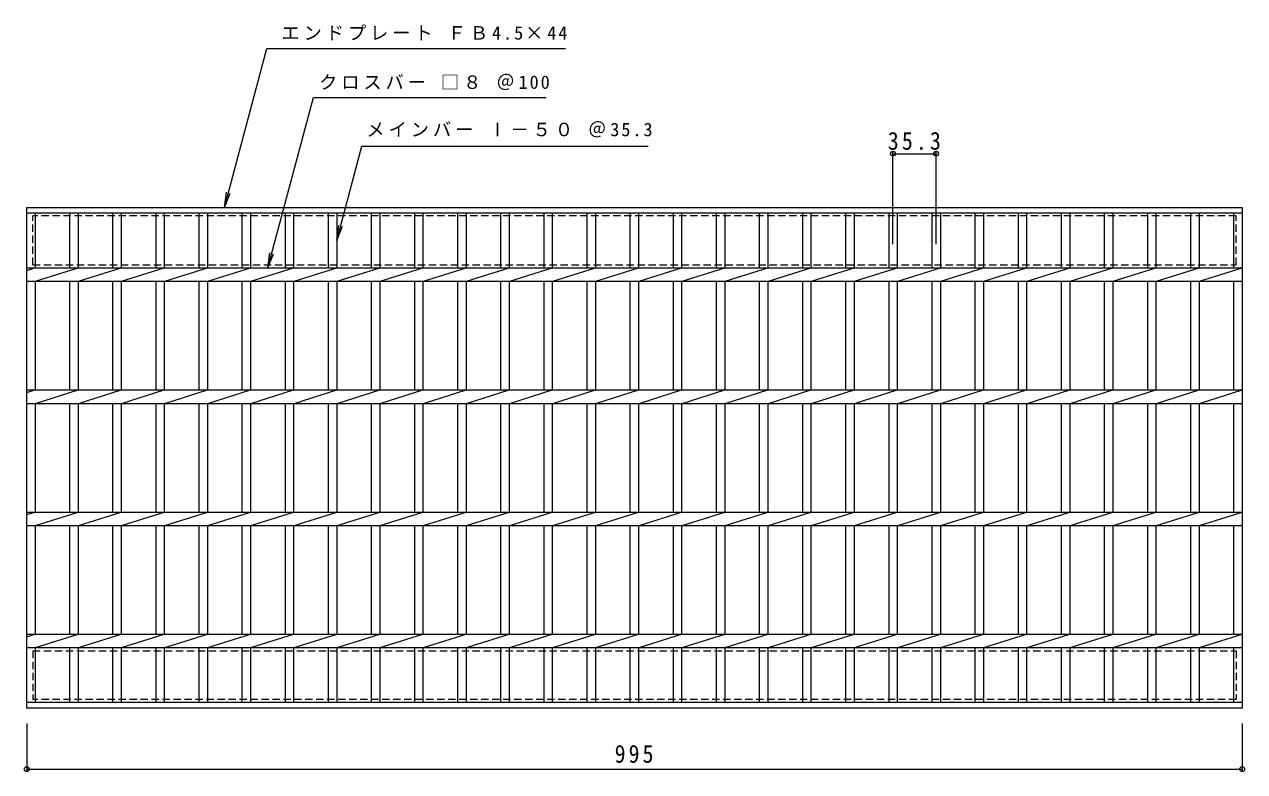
# Model space of a CAD drawing. Units: millimetres, scale not verified. Extents: x -823 to 843, y -684 to 580.
# Drawn here: x -823 to 176, y -32 to 580 of the extents above; entities that cross this region are included whole.
import ezdxf

# ---------------------------------------------------------------- set-up
doc = ezdxf.new("R2010")
doc.units = ezdxf.units.MM
doc.header["$LTSCALE"] = 5
doc.header["$PDMODE"] = 32
doc.header["$PDSIZE"] = 4
doc.linetypes.add('DASHED1', pattern=[1.8, 1.2, -0.6])
for name, color, linetype, lineweight in [('1-1_1-1ﾚｲﾔ', 2, 'Continuous', 9), ('1-2_1-2ﾚｲﾔ', 3, 'Continuous', 9), ('1-4_1-4ﾚｲﾔ', 7, 'Continuous', 9)]:
    doc.layers.add(name, color=color, linetype=linetype, lineweight=lineweight)
doc.styles.add('ＭＳ ゴシック', font='')
doc.styles.get('ＭＳ ゴシック').set_extended_font_data('MS Gothic')

msp = doc.modelspace()

# ---------------------------------------------------------------- linework, layer by layer
at = {"layer": '1-1_1-1ﾚｲﾔ', "linetype": 'DASHED1'}
for p, q in [((-815.84, 382.987), (-815.84, 422.987)), ((169.161, 422.987), (-815.839, 422.987)), ((-815.839, 66.988), (-815.839, 26.988)), ((169.161, 26.988), (-815.839, 26.988))]:
    msp.add_line(p, q, dxfattribs=at)
for points in [[(-815.84, 382.987), (169.161, 382.987), (169.161, 422.987)], [(-815.839, 66.988), (169.161, 66.988), (169.161, 26.988)]]:
    msp.add_lwpolyline(points, dxfattribs=at)
at = {"layer": '1-2_1-2ﾚｲﾔ'}
for p, q in [((-820.839, 429.987), (174.161, 429.987)), ((-820.839, 19.987), (-820.839, 429.987)), ((174.161, 429.987), (174.161, 19.987)), ((-820.839, 425.488), (174.161, 425.488)), ((-813.839, 380.487), (-813.839, 425.488)), ((-785.939, 425.488), (-785.939, 380.487)), ((-778.939, 425.488), (-778.939, 380.487)), ((-750.639, 425.488), (-750.639, 380.487)), ((-743.639, 425.488), (-743.639, 380.487)), ((-715.339, 425.488), (-715.339, 380.487)), ((-708.339, 425.488), (-708.339, 380.487)), ((-680.039, 425.488), (-680.039, 380.487)), ((-673.039, 425.488), (-673.039, 380.487)), ((-644.739, 425.488), (-644.739, 380.487)), ((-637.739, 425.488), (-637.739, 380.487)), ((-609.439, 425.488), (-609.439, 380.487)), ((-602.439, 425.488), (-602.439, 380.487)), ((-574.139, 425.488), (-574.139, 380.487)), ((-567.139, 425.488), (-567.139, 380.487)), ((-538.839, 425.488), (-538.839, 380.487)), ((-531.839, 425.488), (-531.839, 380.487)), ((-503.539, 425.488), (-503.539, 380.487)), ((-496.539, 425.488), (-496.539, 380.487)), ((-468.239, 425.488), (-468.239, 380.487)), ((-461.239, 425.488), (-461.239, 380.487)), ((-432.939, 425.488), (-432.939, 380.487)), ((-425.939, 425.488), (-425.939, 380.487)), ((-397.639, 425.488), (-397.639, 380.487)), ((-390.639, 425.488), (-390.639, 380.487)), ((-362.339, 425.488), (-362.339, 380.487)), ((-355.339, 425.488), (-355.339, 380.487)), ((-327.039, 425.488), (-327.039, 380.487)), ((-320.039, 425.488), (-320.039, 380.487)), ((-291.739, 425.488), (-291.739, 380.487)), ((-284.739, 425.488), (-284.739, 380.487)), ((-256.439, 425.488), (-256.439, 380.487)), ((-249.439, 425.488), (-249.439, 380.487)), ((-221.139, 425.488), (-221.139, 380.487)), ((-214.139, 425.488), (-214.139, 380.487)), ((-185.839, 425.488), (-185.839, 380.487)), ((-178.839, 425.488), (-178.839, 380.487)), ((-150.539, 425.488), (-150.539, 380.487)), ((-143.539, 425.488), (-143.539, 380.487)), ((-115.239, 425.488), (-115.239, 380.487)), ((-108.239, 425.488), (-108.239, 380.487)), ((-79.939, 425.488), (-79.939, 380.487)), ((-72.939, 425.488), (-72.939, 380.487)), ((-44.639, 425.488), (-44.639, 380.487)), ((-37.639, 425.488), (-37.639, 380.487)), ((-9.339, 425.488), (-9.339, 380.487)), ((-2.339, 425.488), (-2.339, 380.487)), ((25.961, 425.488), (25.961, 380.487)), ((32.961, 425.488), (32.961, 380.487)), ((61.261, 425.488), (61.261, 380.487)), ((68.261, 425.488), (68.261, 380.487)), ((96.561, 425.488), (96.561, 380.487)), ((103.561, 425.488), (103.561, 380.487)), ((131.861, 425.488), (131.861, 380.487)), ((138.861, 425.488), (138.861, 380.487)), ((167.161, 425.488), (167.161, 380.487)), ((-820.839, 380.487), (174.161, 380.487)), ((-820.839, 378.407), (-814.239, 380.487)), ((-813.839, 369.488), (-778.939, 380.487)), ((-778.539, 369.488), (-743.639, 380.487)), ((-743.239, 369.488), (-708.339, 380.487)), ((-707.939, 369.488), (-673.039, 380.487)), ((-672.639, 369.488), (-637.739, 380.487)), ((-637.339, 369.488), (-602.439, 380.487)), ((-602.039, 369.488), (-567.139, 380.487)), ((-566.739, 369.488), (-531.839, 380.487)), ((-531.439, 369.488), (-496.539, 380.487)), ((-496.139, 369.488), (-461.239, 380.487)), ((-460.839, 369.488), (-425.939, 380.487)), ((-425.539, 369.488), (-390.639, 380.487)), ((-390.239, 369.488), (-355.339, 380.487)), ((-354.939, 369.488), (-320.039, 380.487)), ((-319.639, 369.488), (-284.739, 380.487)), ((-284.339, 369.488), (-249.439, 380.487)), ((-249.039, 369.488), (-214.139, 380.487)), ((-213.739, 369.488), (-178.839, 380.487)), ((-178.439, 369.488), (-143.539, 380.487)), ((-143.139, 369.488), (-108.239, 380.487)), ((-107.839, 369.488), (-72.939, 380.487)), ((-72.539, 369.488), (-37.639, 380.487)), ((-37.239, 369.488), (-2.339, 380.487)), ((-1.939, 369.488), (32.96, 380.487)), ((33.361, 369.488), (68.26, 380.487)), ((68.661, 369.488), (103.561, 380.487)), ((103.961, 369.488), (138.861, 380.487)), ((139.261, 369.488), (174.161, 380.487)), ((-820.839, 369.488), (174.161, 369.488)), ((-813.839, 280.487), (-813.839, 369.488)), ((-785.939, 369.488), (-785.939, 280.487)), ((-778.939, 369.488), (-778.939, 280.487)), ((-750.639, 369.488), (-750.639, 280.487)), ((-743.639, 369.488), (-743.639, 280.487)), ((-715.339, 369.488), (-715.339, 280.487)), ((-708.339, 369.488), (-708.339, 280.487)), ((-680.039, 369.488), (-680.039, 280.487)), ((-673.039, 369.488), (-673.039, 280.487)), ((-644.739, 369.488), (-644.739, 280.487)), ((-637.739, 369.488), (-637.739, 280.487)), ((-609.439, 369.488), (-609.439, 280.487)), ((-602.439, 369.488), (-602.439, 280.487)), ((-574.139, 369.488), (-574.139, 280.487)), ((-567.139, 369.488), (-567.139, 280.487)), ((-538.839, 369.488), (-538.839, 280.487)), ((-531.839, 369.488), (-531.839, 280.487)), ((-503.539, 369.488), (-503.539, 280.487)), ((-496.539, 369.488), (-496.539, 280.487)), ((-468.239, 369.488), (-468.239, 280.487)), ((-461.239, 369.488), (-461.239, 280.487)), ((-432.939, 369.488), (-432.939, 280.487)), ((-425.939, 369.488), (-425.939, 280.487)), ((-397.639, 369.488), (-397.639, 280.487)), ((-390.639, 369.488), (-390.639, 280.487)), ((-362.339, 369.488), (-362.339, 280.487)), ((-355.339, 369.488), (-355.339, 280.487)), ((-327.039, 369.488), (-327.039, 280.487)), ((-320.039, 369.488), (-320.039, 280.487)), ((-291.739, 369.488), (-291.739, 280.487)), ((-284.739, 369.488), (-284.739, 280.487)), ((-256.439, 369.488), (-256.439, 280.487)), ((-249.439, 369.488), (-249.439, 280.487)), ((-221.139, 369.488), (-221.139, 280.487)), ((-214.139, 369.488), (-214.139, 280.487)), ((-185.839, 369.488), (-185.839, 280.487)), ((-178.839, 369.488), (-178.839, 280.487)), ((-150.539, 369.488), (-150.539, 280.487)), ((-143.539, 369.488), (-143.539, 280.487)), ((-115.239, 369.488), (-115.239, 280.487)), ((-108.239, 369.488), (-108.239, 280.487)), ((-79.939, 369.488), (-79.939, 280.487)), ((-72.939, 369.488), (-72.939, 280.487)), ((-44.639, 369.488), (-44.639, 280.487)), ((-37.639, 369.488), (-37.639, 280.487)), ((-9.339, 369.488), (-9.339, 280.487)), ((-2.339, 369.488), (-2.339, 280.487)), ((25.961, 369.488), (25.961, 280.487)), ((32.961, 369.488), (32.961, 280.487)), ((61.261, 369.488), (61.261, 280.487)), ((68.261, 369.488), (68.261, 280.487)), ((96.561, 369.488), (96.561, 280.487)), ((103.561, 369.488), (103.561, 280.487)), ((131.861, 369.488), (131.861, 280.487)), ((138.861, 369.488), (138.861, 280.487)), ((167.161, 369.488), (167.161, 280.487)), ((-820.839, 280.487), (174.161, 280.487)), ((-820.839, 278.407), (-814.239, 280.487)), ((-813.839, 269.488), (-778.939, 280.487)), ((-778.539, 269.488), (-743.639, 280.487)), ((-743.239, 269.488), (-708.339, 280.487)), ((-707.939, 269.488), (-673.039, 280.487)), ((-672.639, 269.488), (-637.739, 280.487)), ((-637.339, 269.488), (-602.439, 280.487)), ((-602.039, 269.488), (-567.139, 280.487)), ((-566.739, 269.488), (-531.839, 280.487)), ((-531.439, 269.488), (-496.539, 280.487)), ((-496.139, 269.488), (-461.239, 280.487)), ((-460.839, 269.488), (-425.939, 280.487)), ((-425.539, 269.488), (-390.639, 280.487)), ((-390.239, 269.488), (-355.339, 280.487)), ((-354.939, 269.488), (-320.039, 280.487)), ((-319.639, 269.488), (-284.739, 280.487)), ((-284.339, 269.488), (-249.439, 280.487)), ((-249.039, 269.488), (-214.139, 280.487)), ((-213.739, 269.488), (-178.839, 280.487)), ((-178.439, 269.488), (-143.539, 280.487)), ((-143.139, 269.488), (-108.239, 280.487)), ((-107.839, 269.488), (-72.939, 280.487)), ((-72.539, 269.488), (-37.639, 280.487)), ((-37.239, 269.488), (-2.339, 280.487)), ((-1.939, 269.488), (32.96, 280.487)), ((33.361, 269.488), (68.26, 280.487)), ((68.661, 269.488), (103.561, 280.487)), ((103.961, 269.488), (138.861, 280.487)), ((139.261, 269.488), (174.161, 280.487)), ((-820.839, 269.487), (174.161, 269.487)), ((-813.839, 180.487), (-813.839, 269.487)), ((-785.939, 269.487), (-785.939, 180.487)), ((-778.939, 269.487), (-778.939, 180.487)), ((-750.639, 269.487), (-750.639, 180.487)), ((-743.639, 269.487), (-743.639, 180.487)), ((-715.339, 269.487), (-715.339, 180.487)), ((-708.339, 269.487), (-708.339, 180.487)), ((-680.039, 269.487), (-680.039, 180.487)), ((-673.039, 269.487), (-673.039, 180.487)), ((-644.739, 269.487), (-644.739, 180.487)), ((-637.739, 269.487), (-637.739, 180.487)), ((-609.439, 269.487), (-609.439, 180.487)), ((-602.439, 269.487), (-602.439, 180.487)), ((-574.139, 269.487), (-574.139, 180.487)), ((-567.139, 269.487), (-567.139, 180.487)), ((-538.839, 269.487), (-538.839, 180.487)), ((-531.839, 269.487), (-531.839, 180.487)), ((-503.539, 269.487), (-503.539, 180.487)), ((-496.539, 269.487), (-496.539, 180.487)), ((-468.239, 269.487), (-468.239, 180.487)), ((-461.239, 269.487), (-461.239, 180.487)), ((-432.939, 269.487), (-432.939, 180.487)), ((-425.939, 269.487), (-425.939, 180.487)), ((-397.639, 269.487), (-397.639, 180.487)), ((-390.639, 269.487), (-390.639, 180.487)), ((-362.339, 269.487), (-362.339, 180.487)), ((-355.339, 269.487), (-355.339, 180.487)), ((-327.039, 269.487), (-327.039, 180.487)), ((-320.039, 269.487), (-320.039, 180.487)), ((-291.739, 269.487), (-291.739, 180.487)), ((-284.739, 269.487), (-284.739, 180.487)), ((-256.439, 269.487), (-256.439, 180.487)), ((-249.439, 269.487), (-249.439, 180.487)), ((-221.139, 269.487), (-221.139, 180.487)), ((-214.139, 269.487), (-214.139, 180.487)), ((-185.839, 269.487), (-185.839, 180.487)), ((-178.839, 269.487), (-178.839, 180.487)), ((-150.539, 269.487), (-150.539, 180.487)), ((-143.539, 269.487), (-143.539, 180.487)), ((-115.239, 269.487), (-115.239, 180.487)), ((-108.239, 269.487), (-108.239, 180.487)), ((-79.939, 269.487), (-79.939, 180.487)), ((-72.939, 269.487), (-72.939, 180.487)), ((-44.639, 269.487), (-44.639, 180.487)), ((-37.639, 269.487), (-37.639, 180.487)), ((-9.339, 269.487), (-9.339, 180.487)), ((-2.339, 269.487), (-2.339, 180.487)), ((25.961, 269.487), (25.961, 180.487)), ((32.961, 269.487), (32.961, 180.487)), ((61.261, 269.487), (61.261, 180.487)), ((68.261, 269.487), (68.261, 180.487)), ((96.561, 269.487), (96.561, 180.487)), ((103.561, 269.487), (103.561, 180.487)), ((131.861, 269.487), (131.861, 180.487)), ((138.861, 269.487), (138.861, 180.487)), ((167.161, 269.487), (167.161, 180.487)), ((-820.839, 180.487), (174.161, 180.487)), ((-820.839, 178.407), (-814.239, 180.487)), ((-813.839, 169.488), (-778.939, 180.487)), ((-778.539, 169.488), (-743.639, 180.487)), ((-743.239, 169.488), (-708.339, 180.487)), ((-707.939, 169.488), (-673.039, 180.487)), ((-672.639, 169.488), (-637.739, 180.487)), ((-637.339, 169.488), (-602.439, 180.487)), ((-602.039, 169.488), (-567.139, 180.487)), ((-566.739, 169.488), (-531.839, 180.487)), ((-531.439, 169.488), (-496.539, 180.487)), ((-496.139, 169.488), (-461.239, 180.487)), ((-460.839, 169.488), (-425.939, 180.487)), ((-425.539, 169.488), (-390.639, 180.487)), ((-390.239, 169.488), (-355.339, 180.487)), ((-354.939, 169.488), (-320.039, 180.487)), ((-319.639, 169.488), (-284.739, 180.487)), ((-284.339, 169.488), (-249.439, 180.487)), ((-249.039, 169.488), (-214.139, 180.487)), ((-213.739, 169.488), (-178.839, 180.487)), ((-178.439, 169.488), (-143.539, 180.487)), ((-143.139, 169.488), (-108.239, 180.487)), ((-107.839, 169.488), (-72.939, 180.487)), ((-72.539, 169.488), (-37.639, 180.487)), ((-37.239, 169.488), (-2.339, 180.487)), ((-1.939, 169.488), (32.96, 180.487)), ((33.361, 169.488), (68.26, 180.487)), ((68.661, 169.488), (103.561, 180.487)), ((103.961, 169.488), (138.861, 180.487)), ((139.261, 169.488), (174.161, 180.487)), ((-820.839, 169.487), (174.161, 169.487)), ((-813.839, 80.487), (-813.839, 169.487)), ((-785.939, 169.487), (-785.939, 80.487)), ((-778.939, 169.487), (-778.939, 80.487)), ((-750.639, 169.487), (-750.639, 80.487)), ((-743.639, 169.487), (-743.639, 80.487)), ((-715.339, 169.487), (-715.339, 80.487)), ((-708.339, 169.487), (-708.339, 80.487)), ((-680.039, 169.487), (-680.039, 80.487)), ((-673.039, 169.487), (-673.039, 80.487)), ((-644.739, 169.487), (-644.739, 80.487)), ((-637.739, 169.487), (-637.739, 80.487)), ((-609.439, 169.487), (-609.439, 80.487)), ((-602.439, 169.487), (-602.439, 80.487)), ((-574.139, 169.487), (-574.139, 80.487)), ((-567.139, 169.487), (-567.139, 80.487)), ((-538.839, 169.487), (-538.839, 80.487)), ((-531.839, 169.487), (-531.839, 80.487)), ((-503.539, 169.487), (-503.539, 80.487)), ((-496.539, 169.487), (-496.539, 80.487)), ((-468.239, 169.487), (-468.239, 80.487)), ((-461.239, 169.487), (-461.239, 80.487)), ((-432.939, 169.487), (-432.939, 80.487)), ((-425.939, 169.487), (-425.939, 80.487)), ((-397.639, 169.487), (-397.639, 80.487)), ((-390.639, 169.487), (-390.639, 80.487)), ((-362.339, 169.487), (-362.339, 80.487)), ((-355.339, 169.487), (-355.339, 80.487)), ((-327.039, 169.487), (-327.039, 80.487)), ((-320.039, 169.487), (-320.039, 80.487)), ((-291.739, 169.487), (-291.739, 80.487)), ((-284.739, 169.487), (-284.739, 80.487)), ((-256.439, 169.487), (-256.439, 80.487)), ((-249.439, 169.487), (-249.439, 80.487)), ((-221.139, 169.487), (-221.139, 80.487)), ((-214.139, 169.487), (-214.139, 80.487)), ((-185.839, 169.487), (-185.839, 80.487)), ((-178.839, 169.487), (-178.839, 80.487)), ((-150.539, 169.487), (-150.539, 80.487)), ((-143.539, 169.487), (-143.539, 80.487)), ((-115.239, 169.487), (-115.239, 80.487)), ((-108.239, 169.487), (-108.239, 80.487)), ((-79.939, 169.487), (-79.939, 80.487)), ((-72.939, 169.487), (-72.939, 80.487)), ((-44.639, 169.487), (-44.639, 80.487)), ((-37.639, 169.487), (-37.639, 80.487)), ((-9.339, 169.487), (-9.339, 80.487)), ((-2.339, 169.487), (-2.339, 80.487)), ((25.961, 169.487), (25.961, 80.487)), ((32.961, 169.487), (32.961, 80.487)), ((61.261, 169.487), (61.261, 80.487)), ((68.261, 169.487), (68.261, 80.487)), ((96.561, 169.487), (96.561, 80.487)), ((103.561, 169.487), (103.561, 80.487)), ((131.861, 169.487), (131.861, 80.487)), ((138.861, 169.487), (138.861, 80.487)), ((167.161, 169.487), (167.161, 80.487)), ((-820.839, 80.487), (174.161, 80.487)), ((-820.839, 78.407), (-814.239, 80.487)), ((-813.839, 69.488), (-778.939, 80.487)), ((-778.539, 69.488), (-743.639, 80.487)), ((-743.239, 69.488), (-708.339, 80.487)), ((-707.939, 69.488), (-673.039, 80.487)), ((-672.639, 69.488), (-637.739, 80.487)), ((-637.339, 69.488), (-602.439, 80.487)), ((-602.039, 69.488), (-567.139, 80.487)), ((-566.739, 69.488), (-531.839, 80.487)), ((-531.439, 69.488), (-496.539, 80.487)), ((-496.139, 69.488), (-461.239, 80.487)), ((-460.839, 69.488), (-425.939, 80.487)), ((-425.539, 69.488), (-390.639, 80.487)), ((-390.239, 69.488), (-355.339, 80.487)), ((-354.939, 69.488), (-320.039, 80.487)), ((-319.639, 69.488), (-284.739, 80.487)), ((-284.339, 69.488), (-249.439, 80.487)), ((-249.039, 69.488), (-214.139, 80.487)), ((-213.739, 69.488), (-178.839, 80.487)), ((-178.439, 69.488), (-143.539, 80.487)), ((-143.139, 69.488), (-108.239, 80.487)), ((-107.839, 69.488), (-72.939, 80.487)), ((-72.539, 69.488), (-37.639, 80.487)), ((-37.239, 69.488), (-2.339, 80.487)), ((-1.939, 69.488), (32.96, 80.487)), ((33.361, 69.488), (68.26, 80.487)), ((68.661, 69.488), (103.561, 80.487)), ((103.961, 69.488), (138.861, 80.487)), ((139.261, 69.488), (174.161, 80.487)), ((-820.839, 69.487), (174.161, 69.487)), ((-813.839, 24.487), (-813.839, 69.487)), ((-785.939, 69.487), (-785.939, 24.487)), ((-778.939, 69.487), (-778.939, 24.487)), ((-750.639, 69.487), (-750.639, 24.487)), ((-743.639, 69.487), (-743.639, 24.487)), ((-715.339, 69.487), (-715.339, 24.487)), ((-708.339, 69.487), (-708.339, 24.487)), ((-680.039, 69.487), (-680.039, 24.487)), ((-673.039, 69.487), (-673.039, 24.487)), ((-644.739, 69.487), (-644.739, 24.487)), ((-637.739, 69.487), (-637.739, 24.487)), ((-609.439, 69.487), (-609.439, 24.487)), ((-602.439, 69.487), (-602.439, 24.487)), ((-574.139, 69.487), (-574.139, 24.487)), ((-567.139, 69.487), (-567.139, 24.487)), ((-538.839, 69.487), (-538.839, 24.487)), ((-531.839, 69.487), (-531.839, 24.487)), ((-503.539, 69.487), (-503.539, 24.487)), ((-496.539, 69.487), (-496.539, 24.487)), ((-468.239, 69.487), (-468.239, 24.487)), ((-461.239, 69.487), (-461.239, 24.487)), ((-432.939, 69.487), (-432.939, 24.487)), ((-425.939, 69.487), (-425.939, 24.487)), ((-397.639, 69.487), (-397.639, 24.487)), ((-390.639, 69.487), (-390.639, 24.487)), ((-362.339, 69.487), (-362.339, 24.487)), ((-355.339, 69.487), (-355.339, 24.487)), ((-327.039, 69.487), (-327.039, 24.487)), ((-320.039, 69.487), (-320.039, 24.487)), ((-291.739, 69.487), (-291.739, 24.487)), ((-284.739, 69.487), (-284.739, 24.487)), ((-256.439, 69.487), (-256.439, 24.487)), ((-249.439, 69.487), (-249.439, 24.487)), ((-221.139, 69.487), (-221.139, 24.487)), ((-214.139, 69.487), (-214.139, 24.487)), ((-185.839, 69.487), (-185.839, 24.487)), ((-178.839, 69.487), (-178.839, 24.487)), ((-150.539, 69.487), (-150.539, 24.487)), ((-143.539, 69.487), (-143.539, 24.487)), ((-115.239, 69.487), (-115.239, 24.487)), ((-108.239, 69.487), (-108.239, 24.487)), ((-79.939, 69.487), (-79.939, 24.487)), ((-72.939, 69.487), (-72.939, 24.487)), ((-44.639, 69.487), (-44.639, 24.487)), ((-37.639, 69.487), (-37.639, 24.487)), ((-9.339, 69.487), (-9.339, 24.487)), ((-2.339, 69.487), (-2.339, 24.487)), ((25.961, 69.487), (25.961, 24.487)), ((32.961, 69.487), (32.961, 24.487)), ((61.261, 69.487), (61.261, 24.487)), ((68.261, 69.487), (68.261, 24.487)), ((96.561, 69.487), (96.561, 24.487)), ((103.561, 69.487), (103.561, 24.487)), ((131.861, 69.487), (131.861, 24.487)), ((138.861, 69.487), (138.861, 24.487)), ((167.161, 69.487), (167.161, 24.487)), ((174.161, 24.487), (-820.839, 24.487)), ((174.161, 19.987), (-820.839, 19.987))]:
    msp.add_line(p, q, dxfattribs=at)
at = {"layer": '1-4_1-4ﾚｲﾔ'}
for p, q in [((-623.589, 380.487), (-586.21, 519.987)), ((-586.21, 519.987), (-395.675, 519.987)), ((-567.139, 402.988), (-546.507, 479.987)), ((-546.507, 479.987), (-312.135, 479.987)), ((-111.739, 399.781), (-111.739, 475.424)), ((-111.739, 473.924), (-76.439, 473.924)), ((-76.439, 399.781), (-76.439, 475.424)), ((-659.109, 429.987), (-657.477, 442.38)), ((-659.109, 429.987), (-654.325, 441.536)), ((-567.139, 402.988), (-565.508, 415.381)), ((-567.139, 402.988), (-562.355, 414.536)), ((-623.589, 380.487), (-621.957, 392.88)), ((-623.589, 380.487), (-618.805, 392.036)), ((-820.839, 7.488), (-820.839, -31.512)), ((174.161, 7.488), (174.161, -31.512)), ((-820.839, -30.012), (174.161, -30.012))]:
    msp.add_line(p, q, dxfattribs=at)
msp.add_lwpolyline([(-659.109, 429.987), (-624.276, 559.987), (-379.762, 559.987)], dxfattribs=at)
for p in [(-111.739, 473.924), (-76.439, 473.924), (-820.839, -30.012), (174.161, -30.012)]:
    msp.add_point(p, dxfattribs=at)

# ---------------------------------------------------------------- texts
at = {"layer": '1-4_1-4ﾚｲﾔ', "char_height": 11, "attachment_point": 7, "style": 'ＭＳ ゴシック'}
for s, insert in [('\\T1.21;エンドプレート\\~ＦＢ4.5×44', (-612.48, 566.701)), ('\\T1.21;クロスバー\\~□８\\~＠100', (-581.65, 525.977)), ('\\T1.21;メインバー\\~Ⅰ－５０\\~＠35.3', (-542.864, 487.223))]:
    msp.add_mtext(s, dxfattribs=dict(at, insert=insert))
at = {"layer": '1-4_1-4ﾚｲﾔ', "color": 2, "char_height": 14.66, "attachment_point": 7, "style": 'ＭＳ ゴシック'}
for s, insert in [('\\T1.28;\\W0.9;35.3', (-115.964, 476.924)), ('\\T1.27;\\W0.9;995', (-339.589, -25.012))]:
    msp.add_mtext(s, dxfattribs=dict(at, insert=insert))

doc.saveas('drawing.dxf')
